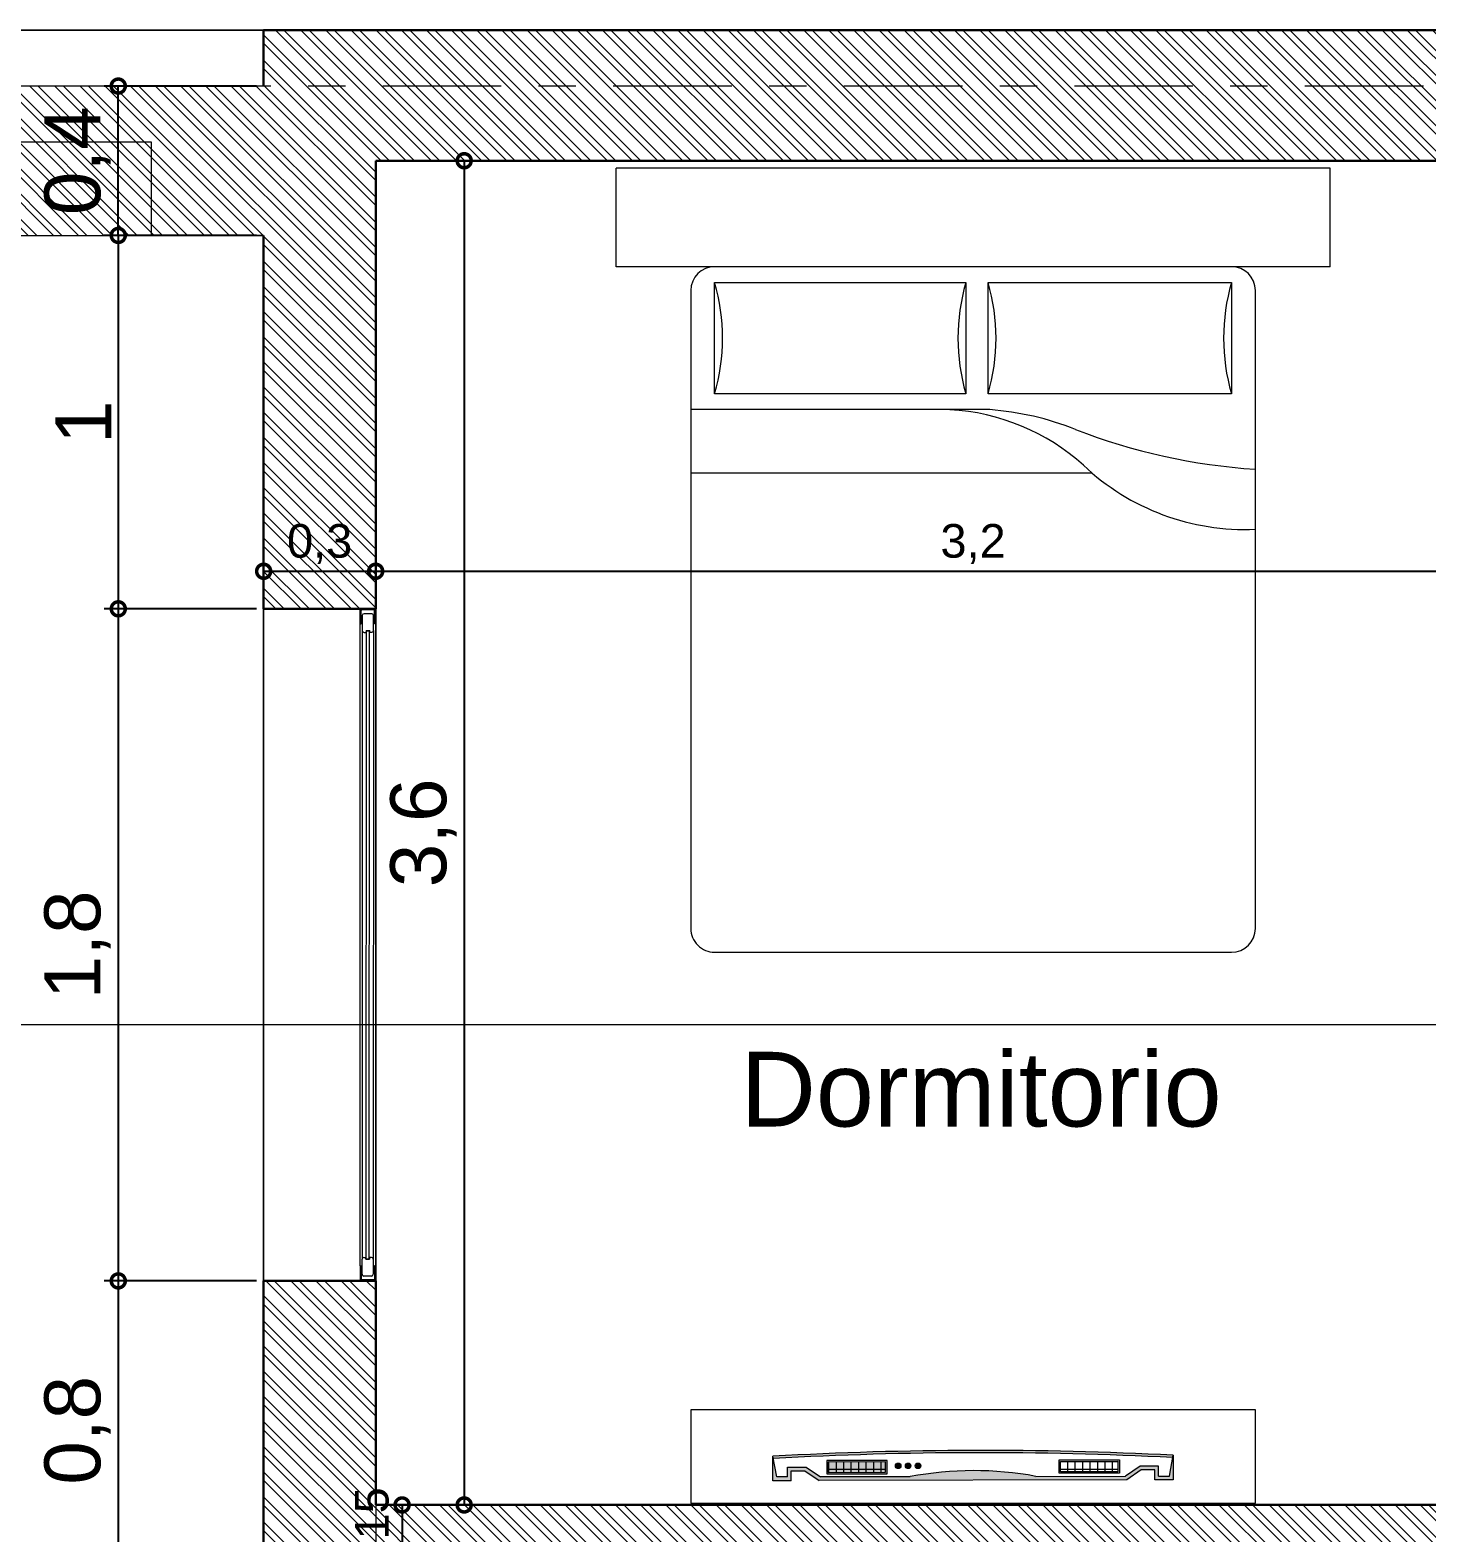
# Model space of a CAD drawing. Header units: millimetres. Extents: x 2502.5 to 2587.5, y 1451 to 1547.9.
# Drawn here: x 2514.037 to 2517.778, y 1509.219 to 1513.244 of the extents above; entities that cross this region are included whole.
import ezdxf

# ---------------------------------------------------------------- set-up
doc = ezdxf.new("R2010")
doc.units = ezdxf.units.MM
doc.linetypes.add('CENTER', pattern=[50.8, 31.75, -6.35, 6.35, -6.35])
doc.linetypes.add('JIS_02_0.7', pattern=[1.35, 0.75, -0.6])
for name, color, linetype, lineweight in [('0.05', 254, 'Continuous', 5), ('0.09', 6, 'Continuous', 9), ('0.15', 6, 'Continuous', 15), ('02_CIVIL_EXIST', 250, 'Continuous', 30), ('08_CIVIL VISTAS FINO', 253, 'Continuous', 5), ('09_CIVIL PROYECCIONES', 230, 'JIS_02_0.7', 5), ('10_CIVIL EJES', 230, 'CENTER', 15), ('11_CARPINTERIA Y MOBILIARIO', 141, 'Continuous', 9), ('12_TEXTOS', 150, 'Continuous', 20), ('13_COTAS', 8, 'Continuous', 9), ('MISC MUEBLES', 1, 'Continuous', 5)]:
    doc.layers.add(name, color=color, linetype=linetype, lineweight=lineweight)
doc.styles.add('Swis721 BT', font='swiss.ttf')
doc.dimstyles.new('ISO-23', dxfattribs={"dimscale": 0.03, "dimtxt": 5, "dimasz": 2.5, "dimexe": 1.25, "dimexo": 0.625, "dimtad": 1, "dimtxsty": 'Swis721 BT', "dimblk": 'DOTSMALL', "dimcen": 2.5, "dimclrt": 150, "dimadec": 0, "dimazin": 0, "dimtfac": 1, "dimtmove": 0, "dimatfit": 3, "dimfxl": 0, "dimarcsym": 0})
pattern_1 = [(315, (2100.05912, 1006.04728), (0.0336759605, 0.0336759605), []), (315, (2100.05912, 1006.02483), (0.0336759605, 0.0336759605), [])]
pattern_2 = [(180, (1240.656106, 1004.530372), (-2e-18, -0.02), []), (270, (1240.656106, 1004.530372), (0.02, -4e-18), [])]

# ---------------------------------------------------------------- blocks, each defined once
blk = doc.blocks.new('*U37')
at = {"layer": '11_CARPINTERIA Y MOBILIARIO', "lineweight": 5, "ltscale": 0.5}
for points in [[(1.0718, 0.0683), (1.0708, 0.0622, 0.02674), (0.001, 0.0596), (-0.0002, 0.0656, -0.026795)], [(0.7045, 0.0118), (0.9446, 0.0124), (0.9831, 0.039), (1.0329, 0.0391), (1.033, 0.0126), (1.0619, 0.0126), (1.0718, 0.0683), (1.072, 0.0026), (1.023, 0.0025), (1.0229, 0.0291), (0.9863, 0.029), (0.9478, 0.0023), (0.1242, 0.0003), (0.0856, 0.0268), (0.0489, 0.0267), (0.049, 0.0001), (0, 0), (-0.0002, 0.0656), (0.01, 0.0101), (0.0389, 0.0101), (0.0389, 0.0367), (0.0887, 0.0368), (0.1273, 0.0104), (0.3675, 0.0109, -0.093379)], [(0.144, 0.0184), (0.3056, 0.0188), (0.3055, 0.0545), (0.1439, 0.0541)], [(0.3427, 0.0399, 1), (0.3279, 0.0399, 1)], [(0.3694, 0.0399, 1), (0.3546, 0.0399, 1)], [(0.3961, 0.04, 1), (0.3814, 0.04, 1)]]:
    blk.add_hatch(color=256, dxfattribs=at).paths.add_polyline_path(points)
h = blk.add_hatch(dxfattribs=at)
h.set_pattern_fill('_USER', color=256, scale=0.02, angle=180, style=0, double=1, pattern_type=0)
h.set_pattern_definition(pattern_2)
h.paths.add_polyline_path([(0.148, 0.0224), (0.3015, 0.0228), (0.3015, 0.0505), (0.148, 0.0501)])
h = blk.add_hatch(dxfattribs=at)
h.set_pattern_fill('_USER', color=256, scale=0.02, angle=180, style=0, double=1, pattern_type=0)
h.set_pattern_definition(pattern_2)
h.paths.add_polyline_path([(0.9238, 0.052), (0.7703, 0.0516), (0.7703, 0.024), (0.9238, 0.0243)])
at = {"layer": '11_CARPINTERIA Y MOBILIARIO', "ltscale": 0.5}
for p, q in [((0, 0), (-0.0002, 0.0656)), ((0.01, 0.0101), (-0.0002, 0.0656)), ((1.0619, 0.0126), (1.0718, 0.0683)), ((1.0718, 0.0683), (1.072, 0.0026)), ((0.049, 0.0001), (0, 0)), ((0.0389, 0.0101), (0.01, 0.0101)), ((0.0389, 0.0367), (0.0887, 0.0368)), ((0.0389, 0.0101), (0.0389, 0.0367)), ((0.0489, 0.0267), (0.0856, 0.0268)), ((0.049, 0.0001), (0.0489, 0.0267)), ((0.0856, 0.0268), (0.1242, 0.0003)), ((0.0887, 0.0368), (0.1273, 0.0104)), ((0.9478, 0.0023), (0.1242, 0.0003)), ((0.3675, 0.0109), (0.1273, 0.0104)), ((0.7045, 0.0118), (0.9446, 0.0124)), ((0.9831, 0.039), (0.9446, 0.0124)), ((0.9863, 0.029), (0.9478, 0.0023)), ((1.0329, 0.0391), (0.9831, 0.039)), ((1.0229, 0.0291), (0.9863, 0.029)), ((1.023, 0.0025), (1.0229, 0.0291)), ((1.072, 0.0026), (1.023, 0.0025)), ((1.033, 0.0126), (1.0329, 0.0391)), ((1.033, 0.0126), (1.0619, 0.0126))]:
    blk.add_line(p, q, dxfattribs=at)
for points in [[(0.144, 0.0184), (0.3056, 0.0188), (0.3055, 0.0545), (0.1439, 0.0541)], [(0.148, 0.0224), (0.3015, 0.0228), (0.3015, 0.0505), (0.148, 0.0501)], [(0.9279, 0.0203), (0.7663, 0.0199), (0.7662, 0.0557), (0.9278, 0.056)], [(0.9238, 0.0243), (0.7703, 0.024), (0.7703, 0.0516), (0.9238, 0.052)]]:
    blk.add_lwpolyline(points, close=True, dxfattribs=at)
at = {"layer": '11_CARPINTERIA Y MOBILIARIO', "lineweight": 5, "ltscale": 0.5}
for centre in [(0.3353, 0.0399), (0.362, 0.0399), (0.3887, 0.04)]:
    blk.add_circle(centre, 0.00737, dxfattribs=at)
at = {"layer": '11_CARPINTERIA Y MOBILIARIO', "ltscale": 0.5}
for centre, start, end in [((0.5602, -9.9276), 87.07003, 93.20958), ((0.5602, -9.9338), 87.07633, 93.20328)]:
    blk.add_arc(centre, 10.0089, start, end, dxfattribs=at)
at = {"layer": '11_CARPINTERIA Y MOBILIARIO', "lineweight": 5, "ltscale": 0.5}
blk.add_arc((0.5382, -0.8829), 0.91, 79.4703, 100.8093, dxfattribs=at)
blk = doc.blocks.new('bed3')
at = {"layer": '11_CARPINTERIA Y MOBILIARIO'}
for p, q in [((543.3674, 608.9199), (543.1036, 608.9199)), ((543.1036, 608.9199), (543.1036, 607.0079)), ((543.3674, 608.9199), (543.3674, 607.0079)), ((545.1397, 608.7199), (543.4312, 608.7199)), ((543.4099, 608.0042), (543.4099, 608.6561)), ((543.4099, 608.6561), (543.7078, 608.6561)), ((543.7078, 608.6561), (543.7078, 608.0042)), ((545.2036, 607.2717), (545.2036, 608.6561)), ((543.9205, 608.2808), (543.9205, 607.2079)), ((543.7078, 608.0042), (543.4099, 608.0042)), ((543.7503, 608.0084), (543.7503, 607.2079)), ((543.4099, 607.2717), (543.4099, 607.9446)), ((543.4099, 607.9446), (543.7078, 607.9446)), ((543.7078, 607.9446), (543.7078, 607.2717)), ((543.7078, 607.2717), (543.4099, 607.2717)), ((543.4312, 607.2079), (545.1397, 607.2079)), ((543.3674, 607.0079), (543.1036, 607.0079))]:
    blk.add_line(p, q, dxfattribs=at)
for centre, radius, start, end in [((543.4312, 608.6561), 0.0638, 90, 180), ((542.2886, 608.8254), 1.6247, 338.8147, 356.2781), ((543.4416, 608.692), 0.6297, 316.6194, 2.5399), ((545.1397, 608.6561), 0.0638, 0, 90), ((543.5589, 609.1667), 0.5319, 253.7398, 286.2602), ((544.331, 607.8699), 0.5815, 137.9342, 176.8337), ((544.5246, 607.9503), 0.7765, 158.2324, 175.7082), ((543.5589, 607.4936), 0.5319, 73.7398, 106.2602), ((543.5589, 608.4552), 0.5319, 253.7398, 286.2602), ((543.5589, 606.7611), 0.5319, 73.7398, 106.2602), ((543.4312, 607.2717), 0.0638, 180, 270), ((545.1397, 607.2717), 0.0638, 270, 0)]:
    blk.add_arc(centre, radius, start, end, dxfattribs=at)
blk = doc.blocks.new('_DotSmall')
at = {"color": 0, "linetype": 'ByBlock', "const_width": 0.5}
blk.add_lwpolyline([(-0.0625, 0, 1), (0.0625, 0, 1)], format="xyb", close=True, dxfattribs=at)
blk = doc.blocks.new('*D164')
at = {"layer": '13_COTAS', "color": 0, "lineweight": -2}
for p, q in [((2514.6435, 1512.6944), (2514.2354, 1512.6944)), ((2514.2729, 1512.6944), (2514.2729, 1511.6944)), ((2514.6435, 1511.6944), (2514.2354, 1511.6944))]:
    blk.add_line(p, q, dxfattribs=at)
at = {"layer": 'Defpoints', "color": 0}
for p in [(2514.6623, 1512.6944), (2514.2729, 1511.6944), (2514.6623, 1511.6944)]:
    blk.add_point(p, dxfattribs=at)
at = {"layer": '13_COTAS', "color": 0, "lineweight": -2, "xscale": 0.075, "yscale": 0.075, "zscale": 0.075}
for p, rotation in [((2514.2729, 1512.6944), 90), ((2514.2729, 1511.6944), 270)]:
    blk.add_blockref('_DotSmall', p, dxfattribs=dict(at, rotation=rotation))
at = {"layer": '13_COTAS', "color": 150, "insert": (2514.1792, 1512.1944), "char_height": 0.15, "attachment_point": 5, "rotation": 90, "style": 'Swis721 BT'}
blk.add_mtext('1', dxfattribs=at)
blk = doc.blocks.new('*D165')
at = {"layer": '13_COTAS', "color": 0, "lineweight": -2}
for p, q in [((2514.6435, 1511.6944), (2514.2354, 1511.6944)), ((2514.2729, 1511.6944), (2514.2729, 1509.8944)), ((2514.6435, 1509.8944), (2514.2354, 1509.8944))]:
    blk.add_line(p, q, dxfattribs=at)
at = {"layer": 'Defpoints', "color": 0}
for p in [(2514.6623, 1511.6944), (2514.2729, 1509.8944), (2514.6623, 1509.8944)]:
    blk.add_point(p, dxfattribs=at)
at = {"layer": '13_COTAS', "color": 0, "lineweight": -2, "xscale": 0.075, "yscale": 0.075, "zscale": 0.075}
for p, rotation in [((2514.2729, 1511.6944), 90), ((2514.2729, 1509.8944), 270)]:
    blk.add_blockref('_DotSmall', p, dxfattribs=dict(at, rotation=rotation))
at = {"layer": '13_COTAS', "color": 150, "insert": (2514.1638, 1510.7944), "char_height": 0.15, "attachment_point": 5, "rotation": 90, "style": 'Swis721 BT'}
blk.add_mtext('1,8', dxfattribs=at)
blk = doc.blocks.new('*D166')
at = {"layer": '13_COTAS', "color": 0, "lineweight": -2}
for p, q in [((2514.6435, 1513.0944), (2514.2354, 1513.0944)), ((2514.2729, 1512.6944), (2514.2729, 1513.0944)), ((2514.6435, 1512.6944), (2514.2354, 1512.6944))]:
    blk.add_line(p, q, dxfattribs=at)
at = {"layer": 'Defpoints', "color": 0}
for p in [(2514.2729, 1513.0944), (2514.6623, 1513.0944), (2514.6623, 1512.6944)]:
    blk.add_point(p, dxfattribs=at)
at = {"layer": '13_COTAS', "color": 0, "lineweight": -2, "xscale": 0.075, "yscale": 0.075, "zscale": 0.075}
for p, rotation in [((2514.2729, 1513.0944), 90), ((2514.2729, 1512.6944), 270)]:
    blk.add_blockref('_DotSmall', p, dxfattribs=dict(at, rotation=rotation))
at = {"layer": '13_COTAS', "color": 150, "insert": (2514.1638, 1512.8944), "char_height": 0.15, "attachment_point": 5, "rotation": 90, "style": 'Swis721 BT'}
blk.add_mtext('0,4', dxfattribs=at)
blk = doc.blocks.new('*D167')
at = {"layer": '13_COTAS', "color": 0, "lineweight": -2}
for p, q in [((2514.6435, 1509.8944), (2514.2354, 1509.8944)), ((2514.2729, 1509.8944), (2514.2729, 1509.0944)), ((2514.6435, 1509.0944), (2514.2354, 1509.0944))]:
    blk.add_line(p, q, dxfattribs=at)
at = {"layer": 'Defpoints', "color": 0}
for p in [(2514.6623, 1509.8944), (2514.2729, 1509.0944), (2514.6623, 1509.0944)]:
    blk.add_point(p, dxfattribs=at)
at = {"layer": '13_COTAS', "color": 0, "lineweight": -2, "xscale": 0.075, "yscale": 0.075, "zscale": 0.075}
for p, rotation in [((2514.2729, 1509.8944), 90), ((2514.2729, 1509.0944), 270)]:
    blk.add_blockref('_DotSmall', p, dxfattribs=dict(at, rotation=rotation))
at = {"layer": '13_COTAS', "color": 150, "insert": (2514.1638, 1509.4944), "char_height": 0.15, "attachment_point": 5, "rotation": 90, "style": 'Swis721 BT'}
blk.add_mtext('0,8', dxfattribs=at)
blk = doc.blocks.new('*D174')
at = {"layer": '13_COTAS', "color": 0, "lineweight": -2}
for p, q in [((2514.981, 1512.8944), (2515.2369, 1512.8944)), ((2515.1994, 1512.8944), (2515.1994, 1509.2944)), ((2514.981, 1509.2944), (2515.2369, 1509.2944))]:
    blk.add_line(p, q, dxfattribs=at)
at = {"layer": 'Defpoints', "color": 0}
for p in [(2514.9623, 1512.8944), (2514.9623, 1509.2944), (2515.1994, 1509.2944)]:
    blk.add_point(p, dxfattribs=at)
at = {"layer": '13_COTAS', "color": 0, "lineweight": -2, "xscale": 0.075, "yscale": 0.075, "zscale": 0.075}
for p, rotation in [((2515.1994, 1512.8944), 90), ((2515.1994, 1509.2944), 270)]:
    blk.add_blockref('_DotSmall', p, dxfattribs=dict(at, rotation=rotation))
at = {"layer": '13_COTAS', "color": 150, "insert": (2515.0903, 1511.0944), "char_height": 0.15, "attachment_point": 5, "rotation": 90, "style": 'Swis721 BT'}
blk.add_mtext('3,6', dxfattribs=at)
blk = doc.blocks.new('*D175')
at = {"layer": '13_COTAS', "color": 0, "lineweight": -2}
for p, q in [((2514.981, 1509.2944), (2515.0706, 1509.2944)), ((2515.0331, 1509.2944), (2515.0331, 1509.1444)), ((2514.981, 1509.1444), (2515.0706, 1509.1444))]:
    blk.add_line(p, q, dxfattribs=at)
at = {"layer": 'Defpoints', "color": 0}
for p in [(2514.9623, 1509.2944), (2514.9623, 1509.1444), (2515.0331, 1509.1444)]:
    blk.add_point(p, dxfattribs=at)
at = {"layer": '13_COTAS', "color": 0, "lineweight": -2, "xscale": 0.075, "yscale": 0.075, "zscale": 0.075}
for p, rotation in [((2515.0331, 1509.2944), 90), ((2515.0331, 1509.1444), 270)]:
    blk.add_blockref('_DotSmall', p, dxfattribs=dict(at, rotation=rotation))
at = {"layer": '13_COTAS', "color": 150, "insert": (2514.9601, 1509.2194), "char_height": 0.09, "attachment_point": 5, "rotation": 90, "style": 'Swis721 BT'}
blk.add_mtext('0,15', dxfattribs=at)
blk = doc.blocks.new('*D86')
at = {"layer": '13_COTAS', "color": 0, "lineweight": -2}
for p, q in [((2514.6623, 1511.7949), (2514.9623, 1511.7949)), ((2514.6623, 1511.7762), (2514.6623, 1511.7574)), ((2514.9623, 1511.7762), (2514.9623, 1511.7574))]:
    blk.add_line(p, q, dxfattribs=at)
at = {"layer": 'Defpoints', "color": 0}
for p in [(2514.6623, 1511.7949), (2514.9623, 1511.7949), (2514.9623, 1511.7949)]:
    blk.add_point(p, dxfattribs=at)
at = {"layer": '13_COTAS', "color": 0, "lineweight": -2, "xscale": 0.075, "yscale": 0.075, "zscale": 0.075, "rotation": 180}
blk.add_blockref('_DotSmall', (2514.6623, 1511.7949), dxfattribs=at)
at = {"layer": '13_COTAS', "color": 0, "lineweight": -2, "xscale": 0.075, "yscale": 0.075, "zscale": 0.075}
blk.add_blockref('_DotSmall', (2514.9623, 1511.7949), dxfattribs=at)
at = {"layer": '13_COTAS', "color": 150, "insert": (2514.8123, 1511.868), "char_height": 0.09, "attachment_point": 5, "style": 'Swis721 BT'}
blk.add_mtext('0,3', dxfattribs=at)
blk = doc.blocks.new('*D87')
at = {"layer": '13_COTAS', "color": 0, "lineweight": -2}
for p, q in [((2514.9623, 1511.7949), (2518.1623, 1511.7949)), ((2514.9623, 1511.7762), (2514.9623, 1511.7574)), ((2518.1623, 1511.7762), (2518.1623, 1511.7574))]:
    blk.add_line(p, q, dxfattribs=at)
at = {"layer": 'Defpoints', "color": 0}
for p in [(2514.9623, 1511.7949), (2518.1623, 1511.7949), (2518.1623, 1511.7949)]:
    blk.add_point(p, dxfattribs=at)
at = {"layer": '13_COTAS', "color": 0, "lineweight": -2, "xscale": 0.075, "yscale": 0.075, "zscale": 0.075, "rotation": 180}
blk.add_blockref('_DotSmall', (2514.9623, 1511.7949), dxfattribs=at)
at = {"layer": '13_COTAS', "color": 0, "lineweight": -2, "xscale": 0.075, "yscale": 0.075, "zscale": 0.075}
blk.add_blockref('_DotSmall', (2518.1623, 1511.7949), dxfattribs=at)
at = {"layer": '13_COTAS', "color": 150, "insert": (2516.5623, 1511.868), "char_height": 0.09, "attachment_point": 5, "style": 'Swis721 BT'}
blk.add_mtext('3,2', dxfattribs=at)
blk = doc.blocks.new('silueta')
at = {"layer": '0.09', "color": 3}
for points in [[(2455.9998, 1541.2666), (2484.7998, 1541.2666), (2484.7998, 1540.7166), (2484.9498, 1540.7166), (2484.9498, 1536.4166), (2477.8998, 1536.4166), (2477.6998, 1536.4166), (2477.6998, 1530.5166), (2477.8998, 1530.5166), (2477.8998, 1530.1166), (2477.6998, 1530.1166), (2477.6998, 1529.9666), (2455.9998, 1529.9666)], [(2456.2998, 1530.2666), (2464.7998, 1530.2666), (2464.7998, 1530.5166), (2467.0998, 1530.5166), (2467.1, 1532.922), (2465.0998, 1532.9166), (2465.0998, 1540.7166), (2464.7998, 1540.7166), (2464.7998, 1540.9666), (2456.2998, 1540.9666)], [(2484.4998, 1540.9166), (2465.3998, 1540.9166), (2465.3998, 1534.9166)]]:
    blk.add_lwpolyline(points, dxfattribs=at)

msp = doc.modelspace()

# ---------------------------------------------------------------- hatches: boundary and pattern name
at = {"layer": '0.09'}
h = msp.add_hatch(dxfattribs=at)
h.set_pattern_fill('ANSI32', color=18, scale=0.005, angle=-90)
h.set_pattern_definition([(315, (2, 0), (0.03367596045, 0.03367596045), []), (315, (2, -0.02245), (0.03367596045, 0.03367596045), [])])
h.paths.add_polyline_path([(2527.2623, 1502.0944), (2521.615, 1502.0944), (2521.615, 1501.9444), (2527.2623, 1501.9444)])
h.paths.add_polyline_path([(2514.9623, 1512.8944), (2518.7623, 1512.8944), (2518.7623, 1510.5801), (2518.9623, 1510.5801), (2518.9623, 1512.8944), (2520.9623, 1512.8944), (2520.9623, 1513.0944), (2513.8623, 1513.0944), (2513.8623, 1512.6944), (2514.6623, 1512.6944), (2514.6623, 1511.6944), (2514.9623, 1511.6944)])
h.paths.add_polyline_path([(2520.9623, 1513.2444), (2514.6623, 1513.2444), (2514.6623, 1513.0944), (2520.9623, 1513.0944)])
h.paths.add_polyline_path([(2527.2623, 1513.2444), (2522.9623, 1513.2444), (2522.9623, 1513.0944), (2527.2623, 1513.0944)])
h.paths.add_polyline_path([(2528.0623, 1513.0944), (2527.2623, 1513.0944), (2522.9623, 1513.0944), (2522.9623, 1512.8944), (2522.9623, 1510.5801), (2523.1623, 1510.5801), (2523.1623, 1512.8944), (2526.9623, 1512.8944), (2526.9623, 1511.6944), (2527.0123, 1511.6944), (2527.0623, 1511.6944), (2527.2623, 1511.6944), (2527.2623, 1512.6944), (2528.0623, 1512.6944)])
h.paths.add_polyline_path([(2523.1623, 1510.5801), (2522.9623, 1510.5801), (2522.9623, 1510.2944), (2522.5623, 1510.2944), (2522.5623, 1510.0944), (2523.7623, 1510.0944), (2523.7623, 1510.1944), (2523.1623, 1510.1944)])
h.paths.add_polyline_path([(2521.5623, 1510.2944), (2520.3623, 1510.2944), (2520.3623, 1510.0944), (2521.5623, 1510.0944)])
h.paths.add_polyline_path([(2519.5623, 1510.2944), (2518.9623, 1510.2944), (2518.9623, 1510.5801), (2518.7623, 1510.5801), (2518.7623, 1510.1944), (2518.1623, 1510.1944), (2518.1623, 1510.0944), (2519.5623, 1510.0944)])
h.paths.add_polyline_path([(2527.2623, 1509.3944), (2526.9623, 1509.3944), (2526.9623, 1509.2944), (2522.5623, 1509.2944), (2522.5623, 1506.2338), (2523.6623, 1506.2338), (2523.6623, 1506.2444), (2522.7123, 1506.2444), (2522.7123, 1509.1444), (2524.5123, 1509.1444), (2524.5123, 1506.2444), (2524.4623, 1506.2444), (2524.4623, 1506.2338), (2524.9623, 1506.2338), (2524.9623, 1506.2444), (2524.6123, 1506.2444), (2524.6123, 1507.6444), (2524.9123, 1507.6444), (2524.9123, 1507.7444), (2524.6123, 1507.7444), (2524.6123, 1509.1444), (2525.6123, 1509.1444), (2525.6123, 1507.6444), (2525.7123, 1507.6444), (2525.7123, 1509.1444), (2526.9623, 1509.1444), (2526.9623, 1508.3944), (2527.2623, 1508.3944)])
h.paths.add_polyline_path([(2525.7076, 1508.4035), (2525.7075, 1508.3408), (2525.6992, 1508.3408), (2525.6992, 1508.4035, -1)], flags=16)
h.paths.add_polyline_path([(2525.6253, 1508.4035), (2525.6254, 1508.3408), (2525.617, 1508.3408), (2525.617, 1508.4035, -1)], flags=16)
h.paths.add_polyline_path([(2523.4088, 1509.2768), (2523.3283, 1509.2768), (2523.3283, 1509.2875), (2523.4088, 1509.2875, -1)], flags=16)
h.paths.add_polyline_path([(2527.2623, 1507.7444), (2526.4123, 1507.7444), (2526.4123, 1507.7182), (2526.4123, 1507.6444), (2526.9623, 1507.6444), (2526.9623, 1506.2444), (2525.7623, 1506.2444), (2525.7623, 1506.2338), (2527.2623, 1506.2338)], flags=17)
h.paths.add_polyline_path([(2527.2623, 1506.2338), (2525.7623, 1506.2338), (2525.7623, 1506.2108), (2525.7623, 1506.0944), (2527.2623, 1506.0944)])
h.paths.add_polyline_path([(2524.9623, 1506.2338), (2524.4623, 1506.2338), (2524.4623, 1506.2108), (2524.4623, 1506.0944), (2524.9623, 1506.0944)])
h.paths.add_polyline_path([(2523.6623, 1506.2338), (2522.5623, 1506.2338), (2522.5623, 1506.0944), (2523.6623, 1506.0944)])
h.paths.add_polyline_path([(2523.3783, 1506.1121), (2523.4588, 1506.1121, -1), (2523.4588, 1506.1013), (2523.3783, 1506.1013)], flags=16)
h.paths.add_polyline_path([(2528.0623, 1502.4944), (2527.2623, 1502.4944), (2527.2623, 1503.0444), (2526.9623, 1503.0444), (2526.9623, 1502.2944), (2522.7623, 1502.2944), (2522.7623, 1505.2944), (2522.5623, 1505.2944), (2522.5623, 1502.2944), (2521.615, 1502.2944), (2521.615, 1502.0944), (2528.0623, 1502.0944)])
h.paths.add_polyline_path([(2521.615, 1502.2944), (2516.9623, 1502.2944), (2516.9623, 1502.4944), (2516.6623, 1502.4944), (2514.6623, 1502.4944), (2513.8623, 1502.4944), (2513.8623, 1502.0944), (2514.6623, 1502.0944), (2521.615, 1502.0944)])
h.paths.add_polyline_path([(2521.615, 1502.0944), (2514.6623, 1502.0944), (2514.6623, 1501.9444), (2521.615, 1501.9444)])
h.paths.add_polyline_path([(2516.9623, 1505.1944), (2516.9623, 1505.8944), (2516.9274, 1505.8944), (2516.8623, 1505.8944), (2516.8623, 1505.0944), (2514.9623, 1505.0944), (2514.9623, 1505.4944), (2514.6623, 1505.4944), (2514.6623, 1504.8944), (2514.9623, 1504.8944), (2516.6623, 1504.8944), (2516.9623, 1504.8944)])
h.paths.add_polyline_path([(2519.4996, 1508.6645), (2519.4996, 1507.3622), (2519.933, 1507.3622), (2519.933, 1508.6645)], flags=9)
h.paths.add_polyline_path([(2517.3471, 1509.1069), (2517.3471, 1508.3521), (2517.7804, 1508.3521), (2517.7804, 1509.1069)], flags=9)
h = msp.add_hatch(dxfattribs=at)
h.set_pattern_fill('ANSI32', color=18, scale=0.005, angle=-90)
h.set_pattern_definition(pattern_1)
h.paths.add_polyline_path([(2514.9623, 1509.8944), (2514.6623, 1509.8944), (2514.6623, 1509.0944), (2514.9623, 1509.0944), (2514.9623, 1509.1444)])
h = msp.add_hatch(dxfattribs=at)
h.set_pattern_fill('ANSI32', color=18, scale=0.005, angle=-90)
h.set_pattern_definition(pattern_1)
h.paths.add_polyline_path([(2519.0123, 1509.2944), (2518.2198, 1509.2944), (2518.2198, 1509.2875), (2518.295, 1509.2875), (2518.295, 1509.2768), (2518.2144, 1509.2768, -0.414214), (2518.2091, 1509.2821), (2518.2091, 1509.2944), (2514.9623, 1509.2944), (2514.9623, 1509.1444), (2518.2103, 1509.1444), (2518.2103, 1509.1567, -0.414214), (2518.2157, 1509.1621), (2518.2962, 1509.1621), (2518.2962, 1509.1513), (2518.2211, 1509.1513), (2518.2211, 1509.1444), (2519.0123, 1509.1444)])

# ---------------------------------------------------------------- linework, layer by layer
at = {"layer": '0.05'}
msp.add_line((2514.6623, 1513.2444), (2505.0623, 1513.2444), dxfattribs=at)
at = {"layer": '0.09', "color": 18}
for p, q in [((2514.6623, 1513.0944), (2513.8623, 1513.0944)), ((2513.8623, 1512.6944), (2514.6623, 1512.6944))]:
    msp.add_line(p, q, dxfattribs=at)
at = {"layer": '0.09'}
msp.add_line((2514.6623, 1511.6944), (2514.6623, 1509.8944), dxfattribs=at)
at = {"layer": '0.15'}
msp.add_line((2535.7644, 1510.5801), (2504.7242, 1510.5801), dxfattribs=at)
at = {"layer": '02_CIVIL_EXIST'}
for p, q in [((2520.9623, 1513.2444), (2514.6623, 1513.2444)), ((2514.6623, 1513.0944), (2514.6623, 1513.2444)), ((2518.7623, 1512.8944), (2514.9623, 1512.8944)), ((2514.9623, 1512.8944), (2514.9623, 1511.6944)), ((2514.6623, 1512.6944), (2514.6623, 1511.6944)), ((2514.6623, 1511.6944), (2514.9623, 1511.6944)), ((2514.6623, 1509.8944), (2514.6623, 1509.0944)), ((2514.6623, 1509.8944), (2514.9623, 1509.8944)), ((2514.9623, 1509.8944), (2514.9623, 1509.2944)), ((2514.9623, 1509.2944), (2519.0123, 1509.2944))]:
    msp.add_line(p, q, dxfattribs=at)
at = {"layer": '08_CIVIL VISTAS FINO'}
msp.add_lwpolyline([(2515.8063, 1509.5494), (2515.8063, 1509.2994), (2517.3183, 1509.2994), (2517.3183, 1509.5494)], close=True, dxfattribs=at)
at = {"layer": '09_CIVIL PROYECCIONES', "linetype": 'ByBlock'}
for p, q in [((2514.9208, 1511.6544), (2514.9208, 1511.6944)), ((2514.9238, 1511.6544), (2514.9238, 1511.6904)), ((2514.9583, 1511.6914), (2514.9248, 1511.6914)), ((2514.9265, 1511.6765), (2514.9265, 1511.6363)), ((2514.9516, 1511.6814), (2514.9314, 1511.6814)), ((2514.9565, 1511.6363), (2514.9565, 1511.6765)), ((2514.9593, 1511.6544), (2514.9593, 1511.6904)), ((2514.9623, 1511.6544), (2514.9623, 1511.6944)), ((2514.9208, 1511.6544), (2514.9238, 1511.6544)), ((2514.9265, 1511.6363), (2514.926, 1509.9525)), ((2514.9314, 1511.6314), (2514.9356, 1511.6314)), ((2514.9366, 1511.6363), (2514.9366, 1511.6324)), ((2514.9366, 1511.6363), (2514.9464, 1511.6363)), ((2514.9464, 1511.6324), (2514.9464, 1511.6363)), ((2514.9516, 1511.6314), (2514.9474, 1511.6314)), ((2514.9565, 1511.6363), (2514.956, 1509.9526)), ((2514.9623, 1511.6544), (2514.9593, 1511.6544)), ((2514.926, 1509.9123), (2514.926, 1509.9525)), ((2514.9309, 1509.9574), (2514.9351, 1509.9574)), ((2514.9361, 1509.9526), (2514.9361, 1509.9564)), ((2514.9361, 1509.9526), (2514.9459, 1509.9526)), ((2514.9459, 1509.9564), (2514.9459, 1509.9526)), ((2514.9511, 1509.9574), (2514.9469, 1509.9574)), ((2514.956, 1509.9526), (2514.956, 1509.9123)), ((2514.9208, 1509.9344), (2514.9208, 1509.8944)), ((2514.9208, 1509.9344), (2514.9238, 1509.9344)), ((2514.9238, 1509.9344), (2514.9238, 1509.8984)), ((2514.9511, 1509.9074), (2514.9308, 1509.9074)), ((2514.9593, 1509.9344), (2514.9593, 1509.8984)), ((2514.9623, 1509.9344), (2514.9593, 1509.9344)), ((2514.9623, 1509.9344), (2514.9623, 1509.8944)), ((2514.9583, 1509.8974), (2514.9248, 1509.8974))]:
    msp.add_line(p, q, dxfattribs=at)
for centre, radius, start, end in [((2514.9248, 1511.6904), 0.001, 89.9848, 179.9848), ((2514.9314, 1511.6765), 0.00488, 89.9848, 179.9848), ((2514.9516, 1511.6765), 0.00488, 359.9848, 89.9848), ((2514.9583, 1511.6904), 0.001, 0.0152, 90.0152), ((2514.9314, 1511.6363), 0.0049, 179.9848, 269.9848), ((2514.9474, 1511.6324), 0.001, 179.9848, 269.9848), ((2514.9516, 1511.6363), 0.00488, 269.9848, 359.9848), ((2514.9309, 1509.9525), 0.0049, 89.9848, 179.9848), ((2514.9469, 1509.9564), 0.001, 89.9848, 179.9848), ((2514.9511, 1509.9526), 0.00488, 359.9848, 89.9848), ((2514.9248, 1509.8984), 0.001, 180.0152, 270.0152), ((2514.9308, 1509.9123), 0.00488, 179.9848, 269.9848), ((2514.9511, 1509.9123), 0.00488, 269.9848, 359.9848), ((2514.9583, 1509.8984), 0.001, 269.9848, 359.9848)]:
    msp.add_arc(centre, radius, start, end, dxfattribs=at)
at = {"layer": '09_CIVIL PROYECCIONES', "linetype": 'ByBlock', "extrusion": (2.70627e-08, -5.97174e-08, 1)}
msp.add_arc((2514.9356, 1511.6324, 0), 0.001, 269.9848, 359.9848, dxfattribs=at)
at = {"layer": '09_CIVIL PROYECCIONES', "linetype": 'ByBlock', "extrusion": (2.70945e-08, 5.9703e-08, 1)}
msp.add_arc((2514.9351, 1509.9564, 0.0002), 0.001, 359.9848, 89.9848, dxfattribs=at)
at = {"layer": '10_CIVIL EJES', "ltscale": 0.01}
msp.add_line((2536.2936, 1513.0944), (2504.5206, 1513.0944), dxfattribs=at)
at = {"layer": '11_CARPINTERIA Y MOBILIARIO'}
for p, q in [((2514.9208, 1509.9344), (2514.9208, 1511.6544)), ((2514.937, 1509.9534), (2514.9375, 1511.6354)), ((2514.9375, 1511.6354), (2514.9455, 1511.6354)), ((2514.945, 1509.9534), (2514.9455, 1511.6354)), ((2514.9623, 1509.9344), (2514.9623, 1511.6544)), ((2514.937, 1509.9534), (2514.945, 1509.9534))]:
    msp.add_line(p, q, dxfattribs=at)

# ---------------------------------------------------------------- block references
at = {"layer": '11_CARPINTERIA Y MOBILIARIO', "rotation": 270}
msp.add_blockref('bed3', (1908.5984, 2055.9781), dxfattribs=at)
at = {"layer": 'Defpoints'}
msp.add_blockref('silueta', (49.5625, -28.0222), dxfattribs=at)
at = {"layer": 'MISC MUEBLES'}
msp.add_blockref('*U37', (2516.0263, 1509.3592), dxfattribs=at)

# ---------------------------------------------------------------- texts
at = {"layer": '12_TEXTOS', "insert": (2515.9396, 1510.3051), "char_height": 0.2, "attachment_point": 7, "style": 'Swis721 BT'}
msp.add_mtext_dynamic_manual_height_columns('Dormitorio', width=4.74294, gutter_width=10, heights=[0], dxfattribs=at)

# ---------------------------------------------------------------- dimensions: what is measured, and where the dimension line sits
at = {"layer": '13_COTAS'}
for base, p1, p2, picture, middle in [((2514.2729, 1513.0944), (2514.6623, 1512.6944), (2514.6623, 1513.0944), '*D166', (2514.1638, 1512.8944)), ((2515.1994, 1509.2944), (2514.9623, 1512.8944), (2514.9623, 1509.2944), '*D174', (2515.0903, 1511.0944)), ((2514.2729, 1511.6944), (2514.6623, 1512.6944), (2514.6623, 1511.6944), '*D164', (2514.1792, 1512.1944)), ((2514.2729, 1509.8944), (2514.6623, 1511.6944), (2514.6623, 1509.8944), '*D165', (2514.1638, 1510.7944)), ((2514.2729, 1509.0944), (2514.6623, 1509.8944), (2514.6623, 1509.0944), '*D167', (2514.1638, 1509.4944))]:
    dim = msp.add_linear_dim(base=base, p1=p1, p2=p2, angle=270, dimstyle='ISO-23', override={"dimfxl": 100, "dimarcsym": 2}, dxfattribs=at)
    dim.commit()
    dim.dimension.update_dxf_attribs({"geometry": picture, "text_midpoint": middle})
for base, p1, p2, picture, middle in [((2514.9623, 1511.7949), (2514.6623, 1511.7949), (2514.9623, 1511.7949), '*D86', (2514.8123, 1511.868)), ((2518.1623, 1511.7949), (2514.9623, 1511.7949), (2518.1623, 1511.7949), '*D87', (2516.5623, 1511.868))]:
    dim = msp.add_linear_dim(base=base, p1=p1, p2=p2, dimstyle='ISO-23', override={"dimtxt": 3, "dimfxl": 100, "dimarcsym": 2}, dxfattribs=at)
    dim.commit()
    dim.dimension.update_dxf_attribs({"geometry": picture, "text_midpoint": middle})
dim = msp.add_linear_dim(base=(2515.0331, 1509.1444), p1=(2514.9623, 1509.2944), p2=(2514.9623, 1509.1444), angle=270, dimstyle='ISO-23', override={"dimtxt": 3, "dimfxl": 100, "dimarcsym": 2}, dxfattribs=at)
dim.commit()
dim.dimension.update_dxf_attribs({"geometry": '*D175', "text_midpoint": (2515.0331, 1509.2194), "dimtype": 160})

doc.saveas('drawing.dxf')
